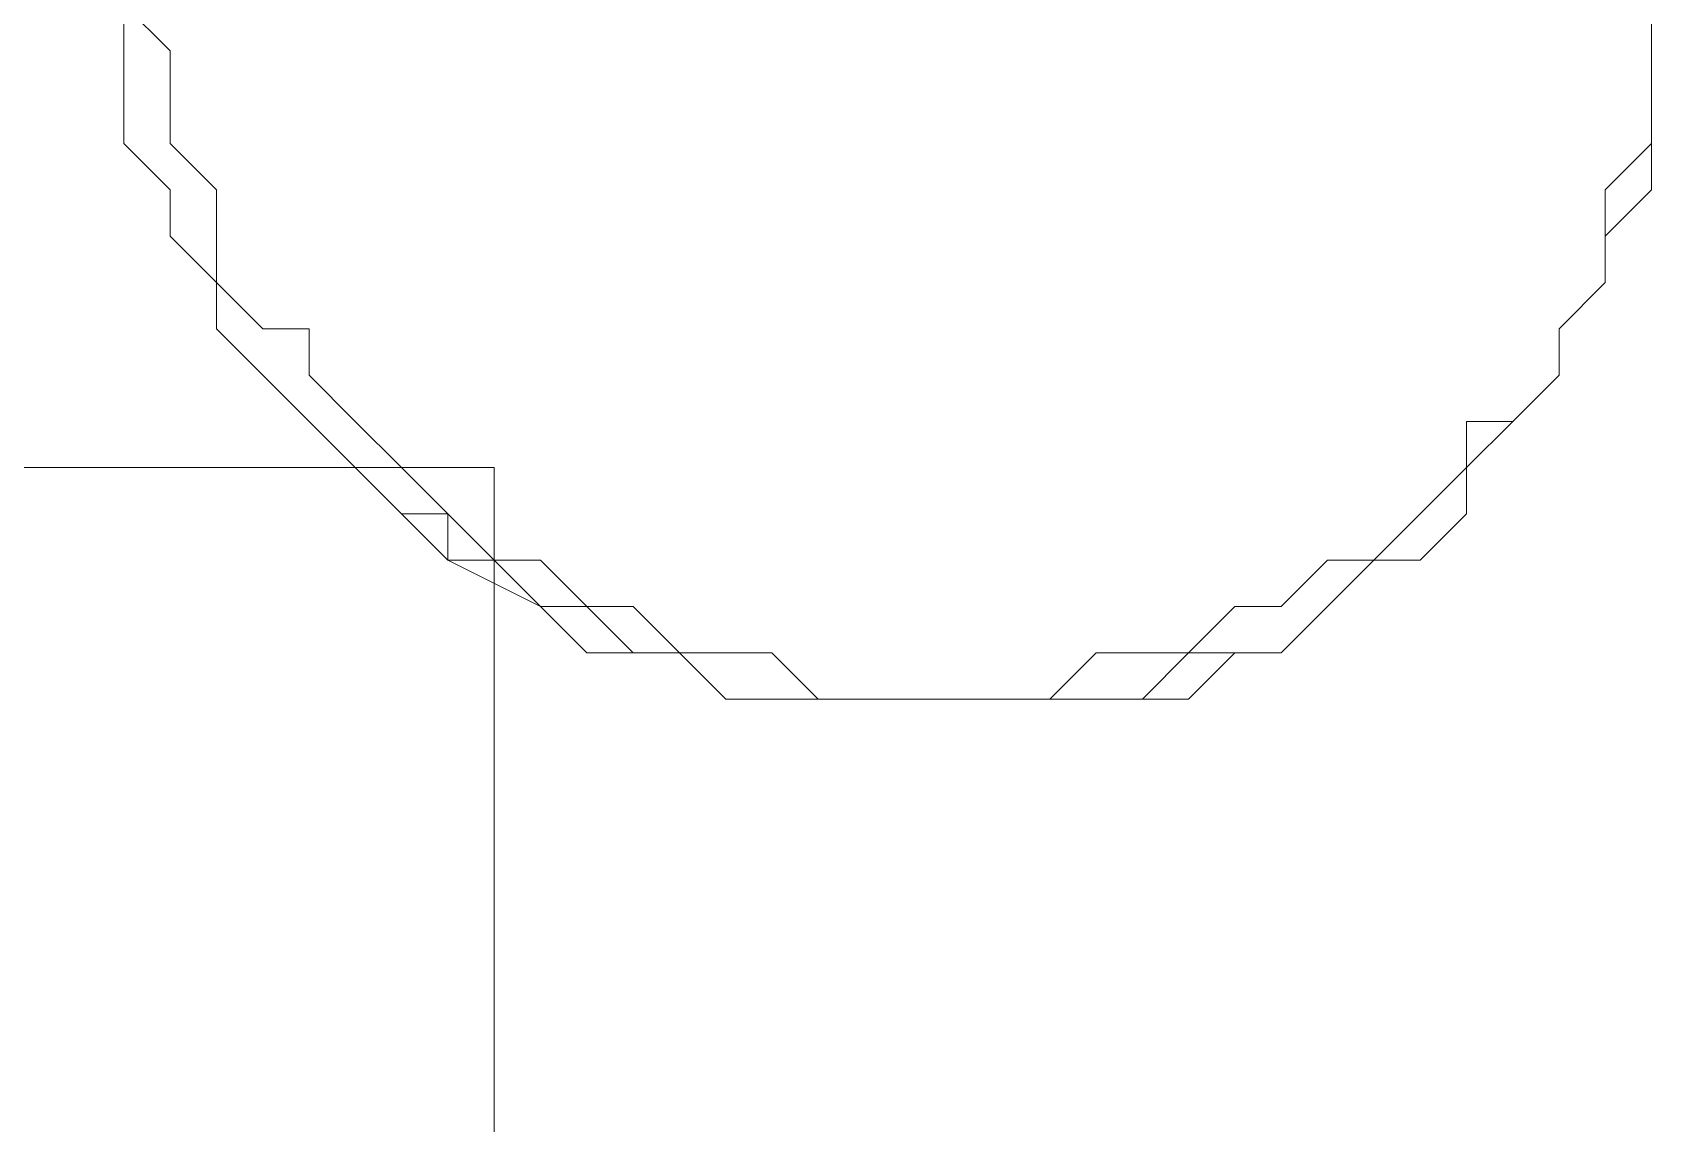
# Model space of a CAD drawing. Header units: millimetres. Extents: x 71769 to 78969, y 7991 to 11789.
# Drawn here: x 74072.56 to 74087.37, y 11259.46 to 11269.44 of the extents above; entities that cross this region are included whole.
import ezdxf

# ---------------------------------------------------------------- set-up
doc = ezdxf.new("R2010")
doc.units = ezdxf.units.MM
doc.header["$LTSCALE"] = 5
doc.header["$MEASUREMENT"] = 0
doc.linetypes.add('AUSGEZOGEN', pattern=[0])
doc.layers.add('204_180704_Marc Cain Einrichtung#Maßlinie 1_100', color=7, linetype='AUSGEZOGEN', lineweight=18)

msp = doc.modelspace()

# ---------------------------------------------------------------- linework, layer by layer
at = {"layer": '204_180704_Marc Cain Einrichtung#Maßlinie 1_100', "color": 18, "linetype": 'AUSGEZOGEN', "lineweight": 13, "true_color": 0x000000}
for p, q in [((74073.396, 11268.842), (74073.396, 11269.688)), ((74073.396, 11268.842), (74073.396, 11269.688)), ((74073.396, 11269.688), (74073.396, 11268.842)), ((74073.396, 11269.688), (74073.396, 11268.842)), ((74073.396, 11268.418), (74073.396, 11268.842)), ((74073.396, 11268.418), (74073.396, 11268.842)), ((74073.396, 11268.842), (74073.396, 11268.418)), ((74073.396, 11268.842), (74073.396, 11268.418)), ((74073.819, 11267.995), (74073.396, 11268.418)), ((74073.819, 11267.995), (74073.396, 11268.418)), ((74073.396, 11268.418), (74073.819, 11267.995)), ((74073.396, 11268.418), (74073.819, 11267.995)), ((74073.819, 11267.572), (74073.819, 11267.995)), ((74073.819, 11267.572), (74073.819, 11267.995)), ((74073.819, 11267.995), (74073.819, 11267.572)), ((74073.819, 11267.995), (74073.819, 11267.572)), ((74074.242, 11267.148), (74073.819, 11267.572)), ((74074.242, 11267.148), (74073.819, 11267.572)), ((74073.819, 11267.572), (74074.242, 11267.148)), ((74073.819, 11267.572), (74074.242, 11267.148)), ((74074.242, 11266.725), (74074.242, 11267.148)), ((74074.242, 11266.725), (74074.242, 11267.148)), ((74074.242, 11267.148), (74074.242, 11266.725)), ((74074.242, 11267.148), (74074.242, 11266.725)), ((74074.666, 11266.302), (74074.242, 11266.725)), ((74074.666, 11266.302), (74074.242, 11266.725)), ((74074.242, 11266.725), (74074.666, 11266.302)), ((74074.242, 11266.725), (74074.666, 11266.302)), ((74075.089, 11265.878), (74074.666, 11266.302)), ((74075.089, 11265.878), (74074.666, 11266.302)), ((74074.666, 11266.302), (74075.089, 11265.878)), ((74074.666, 11266.302), (74075.089, 11265.878)), ((74075.512, 11265.455), (74075.089, 11265.878)), ((74075.512, 11265.455), (74075.089, 11265.878)), ((74075.089, 11265.878), (74075.512, 11265.455)), ((74075.089, 11265.878), (74075.512, 11265.455)), ((74075.936, 11265.032), (74075.512, 11265.455)), ((74075.512, 11265.455), (74075.936, 11265.032)), ((74076.359, 11265.032), (74075.936, 11265.032)), ((74076.359, 11265.032), (74075.936, 11265.032)), ((74075.936, 11265.032), (74076.359, 11265.032)), ((74075.936, 11265.032), (74076.359, 11265.032)), ((74076.359, 11264.608), (74076.359, 11265.032)), ((74076.359, 11264.608), (74076.359, 11265.032)), ((74076.359, 11265.032), (74076.782, 11264.608)), ((74076.359, 11265.032), (74076.782, 11264.608)), ((74077.206, 11264.185), (74076.359, 11264.608)), ((74077.206, 11264.185), (74076.359, 11264.608)), ((74076.782, 11264.608), (74077.206, 11264.185)), ((74076.782, 11264.608), (74077.206, 11264.185)), ((74077.629, 11264.185), (74077.206, 11264.185)), ((74077.629, 11264.185), (74077.206, 11264.185)), ((74077.206, 11264.185), (74077.629, 11264.185)), ((74077.206, 11264.185), (74077.629, 11264.185)), ((74078.052, 11263.762), (74077.629, 11264.185)), ((74078.052, 11263.762), (74077.629, 11264.185)), ((74077.629, 11264.185), (74078.052, 11263.762)), ((74077.629, 11264.185), (74078.052, 11263.762)), ((74078.476, 11263.762), (74078.052, 11263.762)), ((74078.476, 11263.762), (74078.052, 11263.762)), ((74078.052, 11263.762), (74078.476, 11263.762)), ((74078.052, 11263.762), (74078.476, 11263.762)), ((74078.899, 11263.339), (74078.476, 11263.762)), ((74078.899, 11263.339), (74078.476, 11263.762)), ((74078.476, 11263.762), (74078.899, 11263.339)), ((74078.476, 11263.762), (74078.899, 11263.339)), ((74083.132, 11263.762), (74082.709, 11263.339)), ((74083.132, 11263.762), (74082.709, 11263.339)), ((74082.709, 11263.339), (74083.132, 11263.762)), ((74082.709, 11263.339), (74083.132, 11263.762)), ((74083.555, 11263.762), (74083.132, 11263.762)), ((74083.555, 11263.762), (74083.132, 11263.762)), ((74083.132, 11263.762), (74083.555, 11263.762)), ((74083.132, 11263.762), (74083.555, 11263.762)), ((74083.555, 11263.762), (74083.555, 11263.762)), ((74083.555, 11263.762), (74083.555, 11263.762)), ((74079.322, 11263.339), (74078.899, 11263.339)), ((74079.322, 11263.339), (74078.899, 11263.339)), ((74078.899, 11263.339), (74079.322, 11263.339)), ((74078.899, 11263.339), (74079.322, 11263.339)), ((74079.745, 11263.339), (74079.322, 11263.339)), ((74079.745, 11263.339), (74079.322, 11263.339)), ((74079.322, 11263.339), (74079.745, 11263.339)), ((74079.322, 11263.339), (74079.745, 11263.339)), ((74080.169, 11263.339), (74079.745, 11263.339)), ((74079.745, 11263.339), (74080.169, 11263.339)), ((74081.015, 11263.339), (74080.169, 11263.339)), ((74081.015, 11263.339), (74080.169, 11263.339)), ((74080.169, 11263.339), (74081.015, 11263.339)), ((74080.169, 11263.339), (74081.015, 11263.339)), ((74081.439, 11263.339), (74081.015, 11263.339)), ((74081.439, 11263.339), (74081.015, 11263.339)), ((74081.015, 11263.339), (74081.439, 11263.339)), ((74081.015, 11263.339), (74081.439, 11263.339)), ((74081.862, 11263.339), (74081.439, 11263.339)), ((74081.862, 11263.339), (74081.439, 11263.339)), ((74081.439, 11263.339), (74081.862, 11263.339)), ((74081.439, 11263.339), (74081.862, 11263.339)), ((74082.285, 11263.339), (74081.862, 11263.339)), ((74082.285, 11263.339), (74081.862, 11263.339)), ((74081.862, 11263.339), (74082.285, 11263.339)), ((74081.862, 11263.339), (74082.285, 11263.339)), ((74082.709, 11263.339), (74082.285, 11263.339)), ((74082.709, 11263.339), (74082.285, 11263.339)), ((74082.285, 11263.339), (74082.709, 11263.339)), ((74082.285, 11263.339), (74082.709, 11263.339))]:
    msp.add_line(p, q, dxfattribs=at)
for points in [[(74075.936, 11265.032), (74075.512, 11265.455), (74075.089, 11265.878), (74074.877, 11266.09), (74074.666, 11266.302), (74074.242, 11266.725), (74074.242, 11267.148), (74073.819, 11267.572), (74073.819, 11267.995), (74073.396, 11268.418), (74073.396, 11268.842), (74073.396, 11269.688), (74073.396, 11270.112), (74072.972, 11270.535), (74072.972, 11270.958), (74072.972, 11271.382), (74072.972, 11271.805), (74073.396, 11272.228), (74073.396, 11272.651), (74073.396, 11273.075)], [(74086.519, 11273.075), (74086.73, 11272.651), (74086.942, 11272.228), (74086.942, 11271.805), (74086.942, 11271.382), (74087.365, 11270.958), (74087.365, 11270.535), (74087.365, 11270.112), (74087.365, 11269.688), (74087.365, 11269.265), (74087.365, 11268.842), (74087.365, 11268.418), (74087.365, 11267.995), (74086.942, 11267.572)], [(74086.519, 11273.075), (74086.73, 11272.651), (74086.942, 11272.228), (74086.942, 11271.805), (74086.942, 11271.382), (74087.365, 11270.958), (74087.365, 11270.535), (74087.365, 11270.112), (74087.365, 11269.688), (74087.365, 11269.265), (74087.365, 11268.842), (74087.365, 11268.418), (74087.365, 11267.995), (74086.942, 11267.572)], [(74083.555, 11263.762), (74083.344, 11263.55), (74083.132, 11263.339), (74082.709, 11263.339), (74082.285, 11263.339), (74081.862, 11263.339), (74081.439, 11263.339), (74081.015, 11263.339), (74080.169, 11263.339), (74079.745, 11263.339), (74079.322, 11263.339), (74078.899, 11263.339), (74078.476, 11263.762), (74078.052, 11263.762), (74077.629, 11263.762), (74077.206, 11264.185), (74076.782, 11264.608), (74076.359, 11264.608), (74075.936, 11265.032), (74075.724, 11265.243), (74075.512, 11265.455), (74075.089, 11265.878), (74074.877, 11266.09), (74074.666, 11266.302), (74074.242, 11266.725), (74074.242, 11267.148), (74073.819, 11267.572), (74073.819, 11267.995), (74073.396, 11268.418), (74073.396, 11268.842), (74073.396, 11269.688)], [(74073.396, 11269.688), (74073.819, 11269.265), (74073.819, 11268.842), (74073.819, 11268.418), (74074.242, 11267.995), (74074.242, 11267.148), (74074.666, 11266.725), (74075.089, 11266.725), (74075.089, 11266.302), (74075.512, 11265.878), (74075.936, 11265.455)], [(74073.396, 11269.688), (74073.819, 11269.265), (74073.819, 11268.842), (74073.819, 11268.418), (74074.242, 11267.995), (74074.242, 11267.148), (74074.666, 11266.725), (74075.089, 11266.725), (74075.089, 11266.302), (74075.512, 11265.878), (74075.936, 11265.455)], [(74075.936, 11265.455), (74076.359, 11265.032), (74076.782, 11264.608), (74077.206, 11264.608), (74077.629, 11264.185), (74078.052, 11264.185), (74078.476, 11263.762), (74078.899, 11263.762), (74079.322, 11263.762), (74079.745, 11263.339), (74080.592, 11263.339), (74081.015, 11263.339), (74081.439, 11263.339), (74081.862, 11263.339), (74082.285, 11263.762), (74082.709, 11263.762), (74083.132, 11263.762), (74083.555, 11264.185), (74083.979, 11264.185), (74084.402, 11264.608), (74084.825, 11264.608), (74085.249, 11265.032), (74085.672, 11265.455), (74085.672, 11265.878), (74086.095, 11265.878), (74086.519, 11266.302), (74086.519, 11266.725), (74086.942, 11267.148), (74086.942, 11267.572), (74086.942, 11267.995), (74087.365, 11268.418), (74087.365, 11269.265), (74087.365, 11269.688)], [(74075.936, 11265.455), (74076.359, 11265.032), (74076.782, 11264.608), (74077.206, 11264.608), (74077.629, 11264.185), (74078.052, 11264.185), (74078.476, 11263.762), (74078.899, 11263.762), (74079.322, 11263.762), (74079.745, 11263.339), (74080.592, 11263.339), (74081.015, 11263.339), (74081.439, 11263.339), (74081.862, 11263.339), (74082.285, 11263.762), (74082.709, 11263.762), (74083.132, 11263.762), (74083.555, 11264.185), (74083.979, 11264.185), (74084.402, 11264.608), (74084.825, 11264.608), (74085.249, 11265.032), (74085.672, 11265.455), (74085.672, 11265.878), (74086.095, 11265.878), (74086.519, 11266.302), (74086.519, 11266.725), (74086.942, 11267.148), (74086.942, 11267.572), (74086.942, 11267.995), (74087.365, 11268.418), (74087.365, 11269.265), (74087.365, 11269.688)], [(74083.555, 11263.762), (74083.979, 11263.762), (74084.402, 11264.185), (74084.825, 11264.608), (74085.249, 11264.608), (74085.672, 11265.032), (74085.672, 11265.455), (74086.095, 11265.878), (74086.519, 11266.302), (74086.519, 11266.725), (74086.942, 11267.148), (74086.942, 11267.36), (74086.942, 11267.572)], [(74083.555, 11263.762), (74083.979, 11263.762), (74084.402, 11264.185), (74084.825, 11264.608), (74085.249, 11264.608), (74085.672, 11265.032), (74085.672, 11265.455), (74086.095, 11265.878), (74086.519, 11266.302), (74086.519, 11266.725), (74086.942, 11267.148), (74086.942, 11267.36), (74086.942, 11267.572)], [(74025.984, 11265.455), (74076.782, 11265.455), (74076.782, 11194.761), (74025.984, 11194.761), (74025.984, 11265.455)], [(74075.936, 11265.032), (74075.512, 11265.455), (74075.936, 11265.032)], [(74085.672, 11265.455), (74085.672, 11265.032), (74085.249, 11264.608), (74084.825, 11264.608), (74084.402, 11264.185), (74083.979, 11263.762), (74083.555, 11263.762)], [(74085.672, 11265.455), (74085.672, 11265.032), (74085.249, 11264.608), (74084.825, 11264.608), (74084.402, 11264.185), (74083.979, 11263.762), (74083.555, 11263.762)], [(74083.555, 11263.762), (74083.344, 11263.55), (74083.132, 11263.339), (74082.709, 11263.339), (74082.285, 11263.339), (74081.862, 11263.339), (74081.439, 11263.339), (74081.015, 11263.339), (74080.169, 11263.339), (74079.745, 11263.339), (74079.322, 11263.339), (74078.899, 11263.339), (74078.476, 11263.762), (74078.052, 11263.762), (74077.629, 11263.762), (74077.206, 11264.185), (74076.782, 11264.608), (74076.359, 11264.608), (74076.147, 11264.82), (74075.936, 11265.032)], [(74080.169, 11263.339), (74079.745, 11263.339), (74080.169, 11263.339)]]:
    msp.add_lwpolyline(points, dxfattribs=at)

doc.saveas('drawing.dxf')
